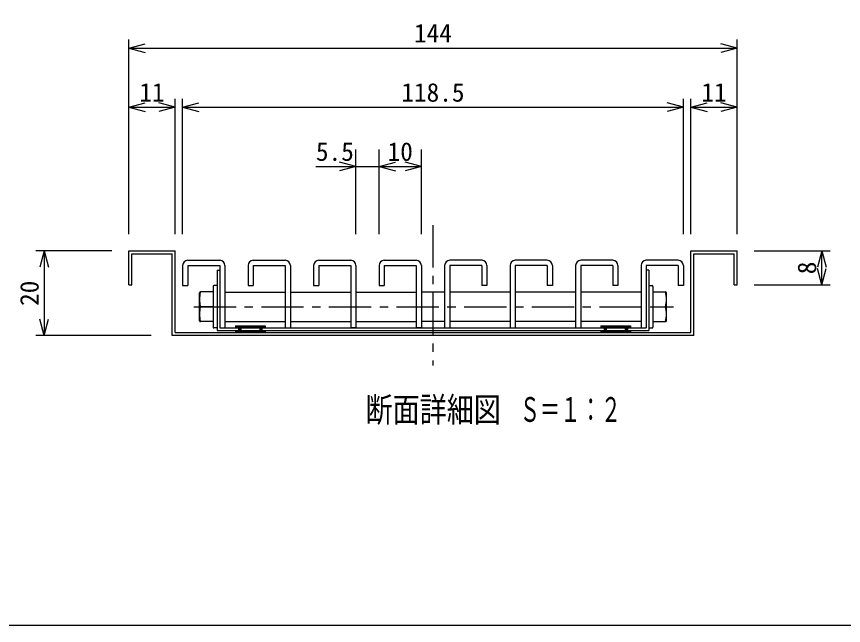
# Model space of a CAD drawing. Units: millimetres, scale not verified, with parts at other scales. Extents: x -1092 to 1092, y -744 to 696.
# Drawn here: x -568 to 215, y -744 to -168 of the extents above; entities that cross this region are included whole.
import ezdxf
from ezdxf.enums import TextEntityAlignment as Align

# ---------------------------------------------------------------- set-up
doc = ezdxf.new("R2010")
doc.units = ezdxf.units.MM
doc.header["$LTSCALE"] = 8
doc.linetypes.add('CHAIN1', pattern=[8, 5, -1, 1, -1])
for name, color, linetype in [('0-7_枠細線', 5, 'Continuous'), ('0-8_枠中線', 5, 'Continuous'), ('1-2_極細2', 2, 'Continuous'), ('1-3_細線2', 4, 'Continuous'), ('1-5_寸法2', 7, 'Continuous')]:
    doc.layers.add(name, color=color, linetype=linetype)
doc.styles.add('ＭＳ ゴシック', font='')
doc.styles.get('ＭＳ ゴシック').set_extended_font_data('MS Gothic')

msp = doc.modelspace()

# ---------------------------------------------------------------- linework, layer by layer
at = {"layer": '0-8_枠中線'}
msp.add_lwpolyline([(-1092, -744), (-1092, 696), (1092, 696), (1092, -744)], close=True, dxfattribs=at)
at = {"layer": '1-2_極細2', "linetype": 'CHAIN1'}
for p, q in [((-173.575, -365.232), (-173.575, -498.182)), ((-400.028, -442.497), (54.169, -442.497))]:
    msp.add_line(p, q, dxfattribs=at)
at = {"layer": '1-2_極細2'}
for p, q in [((-461.575, -421.697), (-461.575, -389.697)), ((-461.575, -389.697), (-417.575, -389.697)), ((-417.575, -466.897), (-417.575, -389.697)), ((70.425, -466.897), (70.425, -389.697)), ((70.425, -389.697), (114.425, -389.697)), ((114.425, -421.697), (114.425, -389.697)), ((-458.775, -421.697), (-458.775, -392.497)), ((-458.775, -392.497), (-420.375, -392.497)), ((-420.375, -469.697), (-420.375, -392.497)), ((73.225, -469.697), (73.225, -392.497)), ((73.225, -392.497), (111.625, -392.497)), ((111.625, -421.697), (111.625, -392.497)), ((-377.775, -407.697), (-375.375, -407.697)), ((-377.775, -407.697), (-377.775, -464.897)), ((30.625, -407.697), (28.225, -407.697)), ((30.625, -407.697), (30.625, -464.897)), ((-461.575, -421.697), (-458.775, -421.697)), ((111.625, -421.697), (114.425, -421.697)), ((-381.762, -442.497), (-393.781, -442.497)), ((34.612, -442.497), (46.63, -442.497)), ((-360.575, -460.497), (-360.575, -462.497)), ((-360.575, -460.497), (-332.575, -460.497)), ((-360.575, -460.8), (-332.575, -460.8)), ((-360.575, -461.6), (-332.575, -461.6)), ((-332.575, -460.497), (-332.575, -462.497)), ((-14.575, -460.497), (-14.575, -462.497)), ((-14.575, -460.497), (13.425, -460.497)), ((-14.575, -460.8), (13.425, -460.8)), ((-14.575, -461.6), (13.425, -461.6)), ((13.425, -460.497), (13.425, -462.497)), ((-417.575, -466.897), (70.425, -466.897)), ((-377.775, -464.897), (30.625, -464.897)), ((-375.375, -462.497), (28.225, -462.497)), ((-360.575, -462.4), (-332.575, -462.4)), ((-360.575, -464.897), (-360.575, -466.897)), ((-360.575, -465.6), (-332.575, -465.6)), ((-360.575, -466.4), (-332.575, -466.4)), ((-360.575, -466.897), (-332.575, -466.897)), ((-357.575, -462.497), (-357.575, -464.897)), ((-357.575, -463.2), (-355.575, -463.2)), ((-357.575, -464), (-355.575, -464)), ((-357.575, -464.8), (-355.575, -464.8)), ((-355.575, -462.497), (-355.575, -464.897)), ((-337.575, -462.497), (-337.575, -464.897)), ((-337.575, -463.2), (-335.575, -463.2)), ((-337.575, -464), (-335.575, -464)), ((-337.575, -464.8), (-335.575, -464.8)), ((-335.575, -462.497), (-335.575, -464.897)), ((-332.575, -464.897), (-332.575, -466.897)), ((-14.575, -462.4), (13.425, -462.4)), ((-14.575, -464.897), (-14.575, -466.897)), ((-14.575, -465.6), (13.425, -465.6)), ((-14.575, -466.4), (13.425, -466.4)), ((-14.575, -466.897), (13.425, -466.897)), ((-11.575, -462.497), (-11.575, -464.897)), ((-11.575, -463.2), (-9.575, -463.2)), ((-11.575, -464), (-9.575, -464)), ((-11.575, -464.8), (-9.575, -464.8)), ((-9.575, -462.497), (-9.575, -464.897)), ((8.425, -462.497), (8.425, -464.897)), ((8.425, -463.2), (10.425, -463.2)), ((8.425, -464), (10.425, -464)), ((8.425, -464.8), (10.425, -464.8)), ((10.425, -462.497), (10.425, -464.897)), ((13.425, -464.897), (13.425, -466.897)), ((73.225, -469.697), (-420.375, -469.697))]:
    msp.add_line(p, q, dxfattribs=at)
for centre, start, end in [((-363.549, -435.496), 166.96433, 193.03802), ((16.398, -435.496), 346.96198, 13.03567), ((-363.549, -449.497), 166.96198, 193.03567), ((16.398, -449.497), 346.96433, 13.03802)]:
    msp.add_arc(centre, 31.032, start, end, dxfattribs=at)
at = {"layer": '1-3_細線2'}
for p, q in [((-405.775, -398.497), (-375.375, -398.497)), ((-343.775, -398.497), (-313.375, -398.497)), ((-281.775, -398.497), (-251.375, -398.497)), ((-219.775, -398.497), (-189.375, -398.497)), ((-127.375, -398.497), (-157.775, -398.497)), ((-65.375, -398.497), (-95.775, -398.497)), ((-3.375, -398.497), (-33.775, -398.497)), ((58.625, -398.497), (28.225, -398.497)), ((-410.575, -403.297), (-410.575, -422.497)), ((-405.775, -403.297), (-375.375, -403.297)), ((-405.775, -403.297), (-405.775, -422.497)), ((-375.375, -403.297), (-375.375, -462.497)), ((-370.575, -403.297), (-370.575, -462.497)), ((-348.575, -403.297), (-348.575, -422.497)), ((-343.775, -403.297), (-343.775, -422.497)), ((-308.575, -403.297), (-308.575, -462.497)), ((-286.575, -403.297), (-286.575, -422.497)), ((-281.775, -403.297), (-281.775, -422.497)), ((-246.575, -403.297), (-246.575, -462.497)), ((-224.575, -403.297), (-224.575, -422.497)), ((-219.775, -403.297), (-219.775, -422.497)), ((-184.575, -403.297), (-184.575, -462.497)), ((-162.575, -403.297), (-162.575, -462.497)), ((-127.375, -403.297), (-127.375, -422.497)), ((-122.575, -403.297), (-122.575, -422.497)), ((-100.575, -403.297), (-100.575, -462.497)), ((-65.375, -403.297), (-65.375, -422.497)), ((-60.575, -403.297), (-60.575, -422.497)), ((-38.575, -403.297), (-38.575, -462.497)), ((-3.375, -403.297), (-33.775, -403.297)), ((-33.775, -403.297), (-33.775, -462.497)), ((-3.375, -403.297), (-3.375, -422.497)), ((1.425, -403.297), (1.425, -422.497)), ((23.425, -403.297), (23.425, -462.497)), ((28.225, -403.297), (28.225, -462.497)), ((58.625, -403.297), (28.225, -403.297)), ((58.625, -403.297), (58.625, -422.497)), ((63.425, -403.297), (63.425, -422.497)), ((-410.575, -422.497), (-405.775, -422.497)), ((-377.775, -422.497), (-380.962, -422.497)), ((-348.575, -422.497), (-343.775, -422.497)), ((-286.575, -422.497), (-281.775, -422.497)), ((-224.575, -422.497), (-219.775, -422.497)), ((-122.575, -422.497), (-127.375, -422.497)), ((-60.575, -422.497), (-65.375, -422.497)), ((1.425, -422.497), (-3.375, -422.497)), ((30.625, -422.497), (33.812, -422.497)), ((63.425, -422.497), (58.625, -422.497)), ((-394.581, -455.697), (-394.581, -429.297)), ((-381.762, -428.497), (-393.781, -428.497)), ((-381.762, -423.297), (-381.762, -444.497)), ((-370.575, -428.697), (-313.375, -428.697)), ((-308.575, -428.697), (-251.375, -428.697)), ((-246.575, -428.697), (-189.375, -428.697)), ((-162.575, -428.697), (-184.575, -428.697)), ((-100.575, -428.697), (-157.775, -428.697)), ((-38.575, -428.697), (-95.775, -428.697)), ((23.425, -428.697), (-33.775, -428.697)), ((34.612, -423.297), (34.612, -461.697)), ((34.612, -428.497), (46.63, -428.497)), ((47.43, -455.697), (47.43, -429.297)), ((28.225, -432.157), (28.225, -448.037)), ((-381.762, -444.497), (-381.762, -461.697)), ((-381.762, -456.497), (-393.781, -456.497)), ((-370.575, -456.297), (-313.375, -456.297)), ((-308.575, -456.297), (-251.375, -456.297)), ((-246.575, -456.297), (-189.375, -456.297)), ((-162.575, -456.297), (-184.575, -456.297)), ((-100.575, -456.297), (-157.775, -456.297)), ((-38.575, -456.297), (-95.775, -456.297)), ((23.425, -456.297), (-33.775, -456.297)), ((34.612, -456.497), (46.63, -456.497)), ((-377.775, -462.497), (-380.962, -462.497)), ((-375.375, -462.497), (-370.575, -462.497)), ((-313.375, -462.497), (-308.575, -462.497)), ((-246.575, -462.497), (-251.375, -462.497)), ((-184.575, -462.497), (-189.375, -462.497)), ((-162.575, -462.497), (-157.775, -462.497)), ((-100.575, -462.497), (-95.775, -462.497)), ((-38.575, -462.497), (-33.775, -462.497)), ((23.425, -462.497), (28.225, -462.497)), ((30.625, -462.497), (33.812, -462.497))]:
    msp.add_line(p, q, dxfattribs=at)
for points in [[(-343.775, -403.297), (-313.375, -403.297), (-313.375, -462.497)], [(-281.775, -403.297), (-251.375, -403.297), (-251.375, -462.497)], [(-219.775, -403.297), (-189.375, -403.297), (-189.375, -462.497)], [(-127.375, -403.297), (-157.775, -403.297), (-157.775, -462.497)], [(-65.375, -403.297), (-95.775, -403.297), (-95.775, -462.497)]]:
    msp.add_lwpolyline(points, dxfattribs=at)
for centre, radius, start, end in [((-405.775, -403.297), 4.8, 90, 180), ((-375.375, -403.297), 4.8, 0, 90), ((-343.775, -403.297), 4.8, 90, 180), ((-313.375, -403.297), 4.8, 0, 90), ((-281.775, -403.297), 4.8, 90, 180), ((-251.375, -403.297), 4.8, 0, 90), ((-219.775, -403.297), 4.8, 90, 180), ((-189.375, -403.297), 4.8, 0, 90), ((-157.775, -403.297), 4.8, 90, 180), ((-127.375, -403.297), 4.8, 0, 90), ((-95.775, -403.297), 4.8, 90, 180), ((-65.375, -403.297), 4.8, 0, 90), ((-33.775, -403.297), 4.8, 90, 180), ((-3.375, -403.297), 4.8, 0, 90), ((28.225, -403.297), 4.8, 90, 180), ((58.625, -403.297), 4.8, 0, 90), ((-380.962, -423.297), 0.8, 90, 180), ((33.812, -423.297), 0.8, 0, 90), ((-393.781, -429.297), 0.8, 90, 180), ((46.63, -429.297), 0.8, 0, 90), ((-393.781, -455.697), 0.8, 180, 270), ((-380.962, -461.697), 0.8, 180, 270), ((33.812, -461.697), 0.8, 270, 360), ((46.63, -455.697), 0.8, 270, 360)]:
    msp.add_arc(centre, radius, start, end, dxfattribs=at)
at = {"layer": '1-5_寸法2'}
for p, q in [((-461.575, -373.697), (-461.575, -189.697)), ((-461.575, -197.697), (-446.121, -193.555)), ((114.425, -197.697), (98.97, -193.555)), ((114.425, -373.697), (114.425, -189.697)), ((-461.575, -197.697), (-446.121, -201.838)), ((-461.575, -197.697), (114.425, -197.697)), ((114.425, -197.697), (98.97, -201.838)), ((-461.575, -373.697), (-461.575, -245.697)), ((-461.575, -253.697), (-446.121, -249.555)), ((-417.575, -253.697), (-433.03, -249.555)), ((-417.575, -373.697), (-417.575, -245.697)), ((-410.575, -373.697), (-410.575, -245.697)), ((-410.575, -253.697), (-395.121, -249.555)), ((63.425, -253.697), (47.97, -249.555)), ((63.425, -373.697), (63.425, -245.697)), ((70.425, -373.697), (70.425, -245.697)), ((70.425, -253.697), (85.879, -249.555)), ((114.425, -253.697), (98.97, -249.555)), ((114.425, -373.697), (114.425, -245.697)), ((-461.575, -253.697), (-446.121, -257.838)), ((-461.575, -253.697), (-417.575, -253.697)), ((-417.575, -253.697), (-433.03, -257.838)), ((-410.575, -253.697), (-395.121, -257.838)), ((-410.575, -253.697), (63.425, -253.697)), ((63.425, -253.697), (47.97, -257.838)), ((70.425, -253.697), (85.879, -257.838)), ((70.425, -253.697), (114.425, -253.697)), ((114.425, -253.697), (98.97, -257.838)), ((-246.575, -373.697), (-246.575, -293.697)), ((-224.575, -373.697), (-224.575, -293.697)), ((-184.575, -373.697), (-184.575, -293.697)), ((-284.395, -309.697), (-224.575, -309.697)), ((-246.575, -309.697), (-262.03, -305.555)), ((-246.575, -309.697), (-262.03, -313.838)), ((-224.575, -309.697), (-209.121, -305.555)), ((-224.575, -309.697), (-209.121, -313.838)), ((-224.575, -309.697), (-184.575, -309.697)), ((-184.575, -309.697), (-200.03, -305.555)), ((-184.575, -309.697), (-200.03, -313.838)), ((-477.575, -389.697), (-549.575, -389.697)), ((-541.575, -389.697), (-545.717, -405.151)), ((-541.575, -389.697), (-537.434, -405.151)), ((-541.575, -389.697), (-541.575, -469.697)), ((130.425, -389.697), (202.425, -389.697)), ((194.425, -389.697), (190.283, -405.151)), ((194.425, -389.697), (198.566, -405.151)), ((194.425, -421.697), (194.425, -389.697)), ((194.425, -421.697), (190.283, -406.242)), ((194.425, -421.697), (198.566, -406.242)), ((130.425, -421.697), (202.425, -421.697)), ((-541.575, -469.697), (-545.717, -454.242)), ((-541.575, -469.697), (-537.434, -454.242)), ((-440.375, -469.697), (-549.575, -469.697))]:
    msp.add_line(p, q, dxfattribs=at)

# ---------------------------------------------------------------- texts
at = {"layer": '0-7_枠細線', "style": 'ＭＳ ゴシック'}
for s, width, p in [('断面詳細図', 0.8, (-237.359, -558.591)), ('Ｓ＝１：２', 0.6, (-91.499, -558.397))]:
    msp.add_text(s, height=23.46, dxfattribs=dict(at, width=width)).set_placement(p, align=Align.BOTTOM_LEFT)
at = {"layer": '1-5_寸法2', "style": 'ＭＳ ゴシック'}
for s, p in [('144', (-191.575, -197.697)), ('11', (-451.575, -253.697)), ('118.5', (-203.575, -253.697)), ('11', (80.425, -253.697)), ('5.5', (-284.395, -309.697)), ('10', (-216.575, -309.697))]:
    msp.add_text(s, height=17.6, dxfattribs=at).set_placement(p, align=Align.BOTTOM_LEFT)
for s, p in [('8', (194.425, -411.697)), ('20', (-541.575, -441.697))]:
    msp.add_text(s, height=17.6, rotation=90, dxfattribs=at).set_placement(p, align=Align.BOTTOM_LEFT)

doc.saveas('drawing.dxf')
